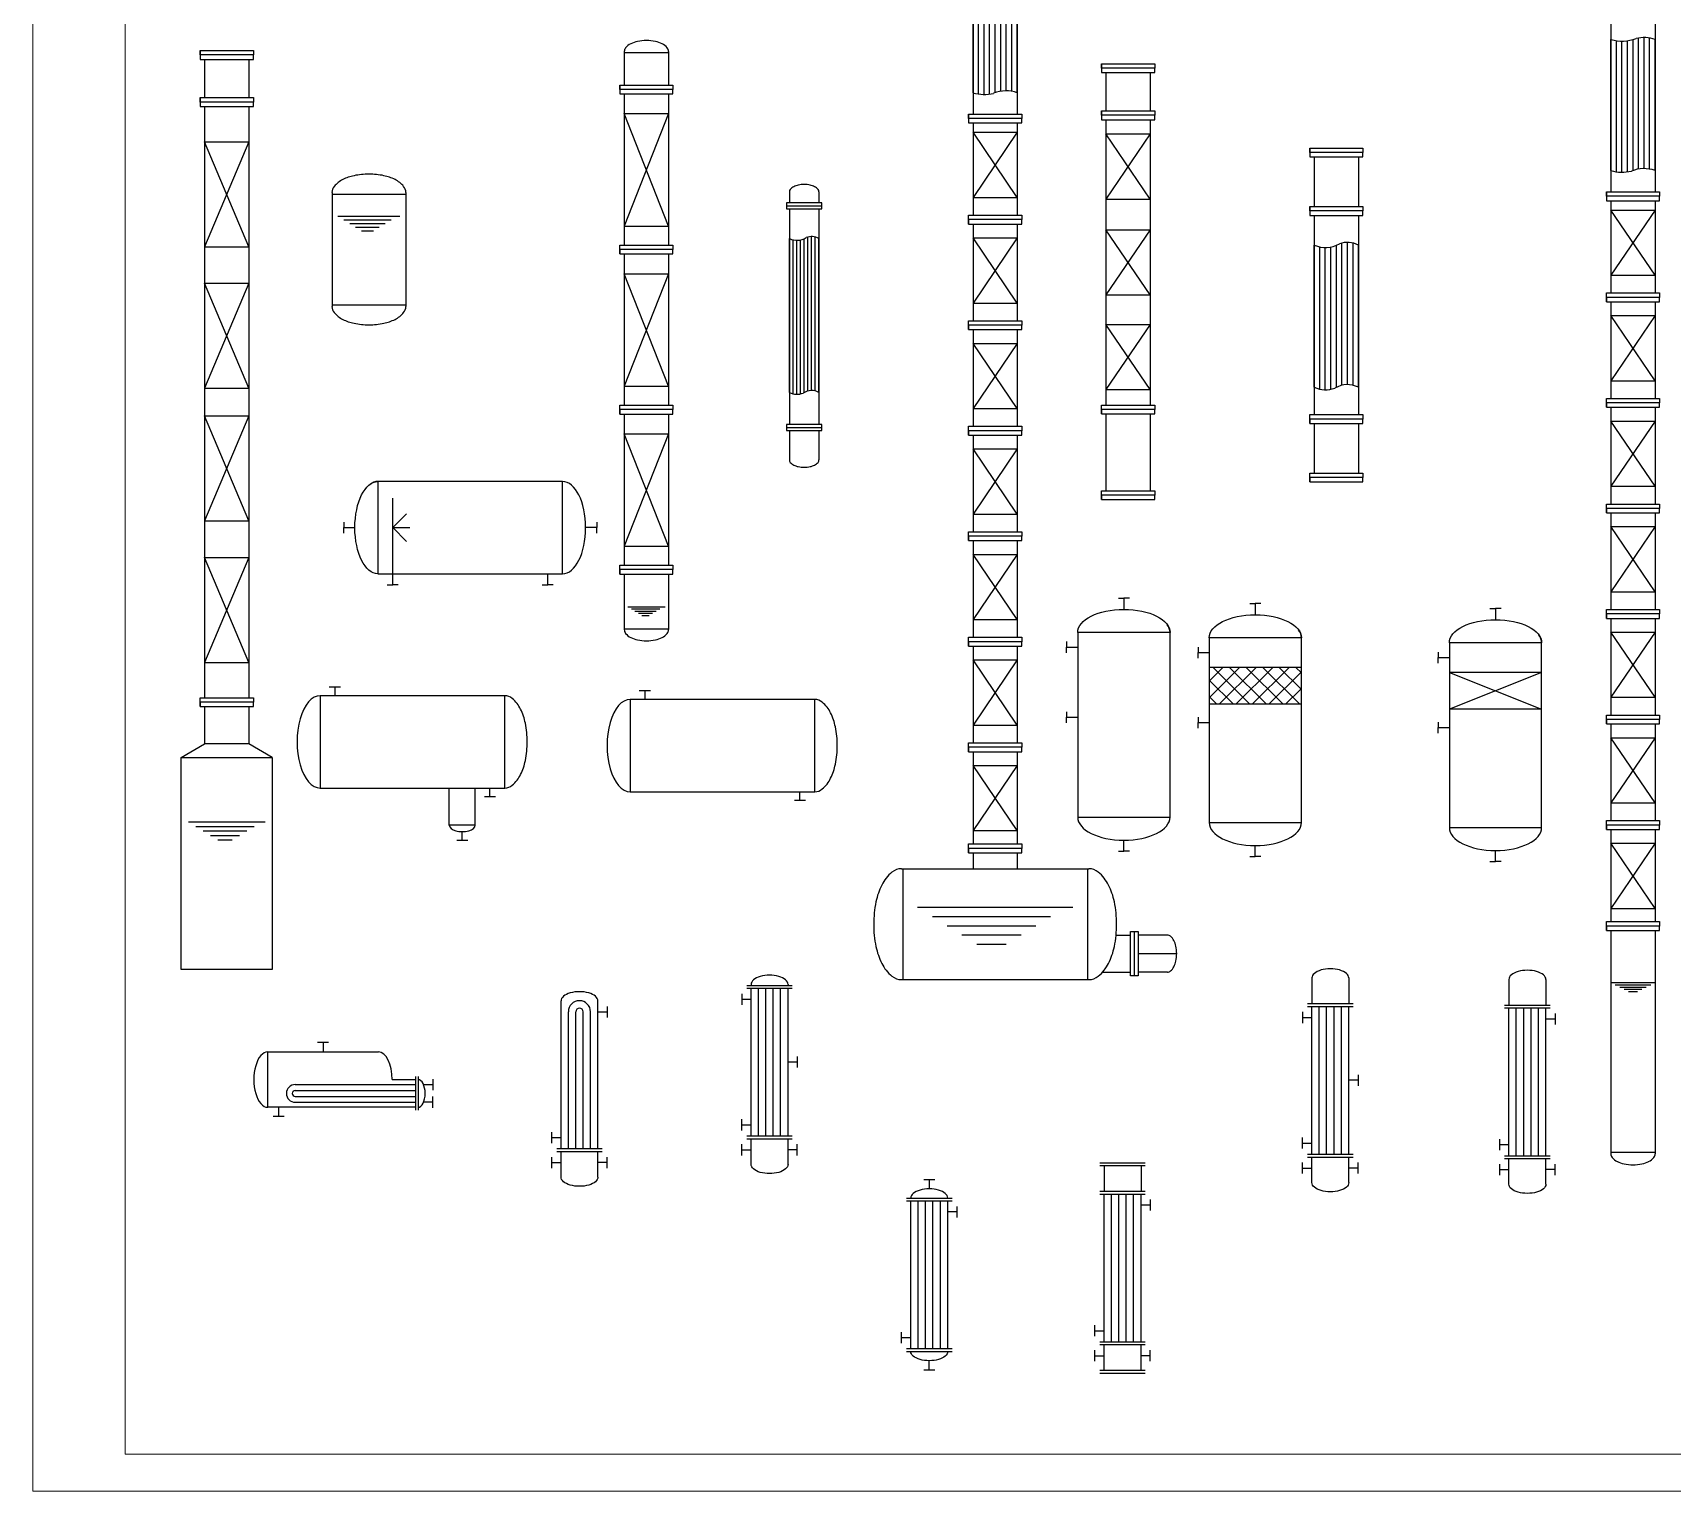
# Model space of a CAD drawing. Extents: x 2909 to 6527, y 1421 to 2016.
# Drawn here: x 5686 to 6130, y 1420.7 to 1815.6 of the extents above; entities that cross this region are included whole.
import ezdxf

# ---------------------------------------------------------------- set-up
doc = ezdxf.new("R2010")
doc.units = 0
for name, color, linetype in [('sb', 2, 'Continuous'), ('sbnbps', 9, 'Continuous'), ('THIN_LINE', 1, 'Continuous')]:
    doc.layers.add(name, color=color, linetype=linetype)
doc.layers.add('细实线', color=7, linetype='Continuous', lineweight=18)

# ---------------------------------------------------------------- blocks, each defined once
blk = doc.blocks.new('#HGCAD~PID~SB~011')
for p, q in [((-1.5, 34.25), (0, 34.25)), ((0, 34.25), (0, 31.25)), ((1.5, 34.25), (0, 34.25)), ((-15.5, 22.5), (-15.5, 21)), ((-15.5, 21), (-12.5, 21)), ((-15.5, 19.5), (-15.5, 21)), ((-3.75, 17.25), (0, 21)), ((0, 21), (0, 16.32)), ((3.75, 17.25), (0, 21)), ((-15.5, -19.5), (-15.5, -21)), ((-15.5, -22.5), (-15.5, -21)), ((-15.5, -21), (-12.5, -21)), ((-1.5, -34.25), (0, -34.25)), ((0, -34.25), (0, -31.25)), ((1.5, -34.25), (0, -34.25))]:
    blk.add_line(p, q)
at = {"color": 7}
for p, q in [((-12.5, 25), (-12.5, -25)), ((12.5, 25), (-12.5, 25)), ((12.5, -25), (12.5, 25)), ((-12.5, 21), (7.98, 21)), ((-12.5, -25), (12.5, -25))]:
    blk.add_line(p, q, dxfattribs=at)
blk.add_arc((9.32, 25), 3.18, 0, 40.2918, dxfattribs=at)
at = {"extrusion": (0, 0, -1)}
blk.add_ellipse((0, 25), major_axis=(12.5, 0), ratio=0.5, start_param=3.141593, end_param=6.283185, dxfattribs=at)
blk.add_ellipse((0, -25), major_axis=(12.5, 0), ratio=0.5, start_param=3.141593, end_param=6.283185)
blk = doc.blocks.new('#HGCAD-TF-TK~A1H~HGCAD标准图框')
at = {"layer": '细实线', "color": 7}
blk.add_lwpolyline([(10, -10), (-831, -10), (-831, 584), (10, 584)], close=True, dxfattribs=at)
at = {"layer": '细实线', "color": 4}
blk.add_lwpolyline([(0, 0), (-806, 0), (-806, 574), (0, 574)], close=True, dxfattribs=at)
blk = doc.blocks.new('#HGCAD~PID~SB~001')
at = {"color": 7}
for p, q in [((-19.5, 14.8), (-22.5, 14.8)), ((-21, 14.8), (-21, 12.5)), ((-25, 12.5), (-25, -12.5)), ((25, 12.5), (-25, 12.5)), ((25, -12.5), (25, 12.5)), ((-25, -12.5), (25, -12.5)), ((10, -22.55), (10, -12.5)), ((17, -22.55), (17, -12.5)), ((21, -14.8), (21, -12.5)), ((19.5, -14.8), (22.5, -14.8)), ((17, -22.55), (10, -22.55)), ((12, -26.6), (15, -26.6)), ((13.5, -26.6), (13.5, -24.3))]:
    blk.add_line(p, q, dxfattribs=at)
blk.add_lwpolyline([(25, -12.5, 0.17764), (27.06, -11.74, 0.103647), (29.32, -8.84, 0.063782), (30.6, -5.06, 0.04996), (31.11, 0, 0.04996), (30.6, 5.06, 0.063782), (29.32, 8.84, 0.103647), (27.06, 11.74, 0.17764), (25, 12.5, 0.17764)], format="xyb", dxfattribs=at)
for centre, major_axis in [((-25, 0), (0, 12.5)), ((13.5, -22.55), (-3.5, 0))]:
    blk.add_ellipse(centre, major_axis=major_axis, ratio=0.5, start_param=0, end_param=3.141593)
blk = doc.blocks.new('#HGCAD~PID~SB~002')
at = {"color": 7}
for p, q in [((-19.5, 14.8), (-22.5, 14.8)), ((-21, 14.8), (-21, 12.5)), ((-25, 12.5), (-25, -12.5)), ((25, 12.5), (-25, 12.5)), ((25, -12.5), (25, 12.5)), ((-25, -12.5), (25, -12.5)), ((21, -14.8), (21, -12.5)), ((19.5, -14.8), (22.5, -14.8))]:
    blk.add_line(p, q, dxfattribs=at)
blk.add_lwpolyline([(25, -12.5, 0.17764), (27.06, -11.74, 0.103647), (29.32, -8.84, 0.063782), (30.6, -5.06, 0.04996), (31.11, 0, 0.04996), (30.6, 5.06, 0.063782), (29.32, 8.84, 0.103647), (27.06, 11.74, 0.17764), (25, 12.5, 0.17764)], format="xyb", dxfattribs=at)
blk.add_ellipse((-25, 0), major_axis=(0, 12.5), ratio=0.5, start_param=0, end_param=3.141593)
blk = doc.blocks.new('#HGCAD~PID~SB~003')
for p, q in [((-1.5, 34.25), (0, 34.25)), ((0, 34.25), (0, 31.25)), ((1.5, 34.25), (0, 34.25)), ((-15.5, 22.5), (-15.5, 21)), ((-15.5, 21), (-12.5, 21)), ((-15.5, 19.5), (-15.5, 21)), ((-15.5, 3.54), (-15.5, 2.04)), ((-15.5, 0.54), (-15.5, 2.04)), ((-15.5, 2.04), (-12.5, 2.04)), ((-1.5, -34.25), (0, -34.25)), ((0, -34.25), (0, -31.25)), ((1.5, -34.25), (0, -34.25))]:
    blk.add_line(p, q)
at = {"color": 7}
for p, q in [((-12.5, 25), (-12.5, -25)), ((12.5, 25), (-12.5, 25)), ((12.5, -25), (12.5, 25)), ((-12.5, -25), (12.5, -25))]:
    blk.add_line(p, q, dxfattribs=at)
blk.add_arc((9.32, 25), 3.18, 0, 40.2918, dxfattribs=at)
at = {"extrusion": (0, 0, -1)}
blk.add_ellipse((0, 25), major_axis=(12.5, 0), ratio=0.5, start_param=3.141593, end_param=6.283185, dxfattribs=at)
blk.add_ellipse((0, -25), major_axis=(12.5, 0), ratio=0.5, start_param=3.141593, end_param=6.283185)
blk = doc.blocks.new('#HGCAD~PID~SB~004')
h = blk.add_hatch()
h.set_pattern_fill('ANSI37', color=256, style=0)
h.set_pattern_definition([(45, (10003.198, -3094.641), (-2.245064, 2.245064), []), (135, (10003.198, -3094.641), (-2.245064, -2.245064), [])])
h.paths.add_polyline_path([(12.5, 17), (-12.5, 17), (-12.5, 7), (12.5, 7)])
for p, q in [((-1.5, 34.25), (0, 34.25)), ((0, 34.25), (0, 31.25)), ((1.5, 34.25), (0, 34.25)), ((-15.5, 22.5), (-15.5, 21)), ((-15.5, 21), (-12.5, 21)), ((-15.5, 19.5), (-15.5, 21)), ((-15.5, 3.54), (-15.5, 2.04)), ((-15.5, 0.54), (-15.5, 2.04)), ((-15.5, 2.04), (-12.5, 2.04)), ((-1.5, -34.25), (0, -34.25)), ((0, -34.25), (0, -31.25)), ((1.5, -34.25), (0, -34.25))]:
    blk.add_line(p, q)
at = {"color": 7}
for p, q in [((-12.5, 25), (-12.5, -25)), ((12.5, 25), (-12.5, 25)), ((12.5, -25), (12.5, 25)), ((12.5, 17), (-12.5, 17)), ((12.5, 7), (-12.5, 7)), ((-12.5, -25), (12.5, -25))]:
    blk.add_line(p, q, dxfattribs=at)
blk.add_arc((9.32, 25), 3.18, 0, 40.2918, dxfattribs=at)
at = {"extrusion": (0, 0, -1)}
blk.add_ellipse((0, 25), major_axis=(12.5, 0), ratio=0.5, start_param=3.141593, end_param=6.283185, dxfattribs=at)
blk.add_ellipse((0, -25), major_axis=(12.5, 0), ratio=0.5, start_param=3.141593, end_param=6.283185)
blk = doc.blocks.new('#HGCAD~PID~SB~005')
for p, q in [((-1.5, 34.25), (0, 34.25)), ((0, 34.25), (0, 31.25)), ((1.5, 34.25), (0, 34.25)), ((-15.5, 22.5), (-15.5, 21)), ((-15.5, 21), (-12.5, 21)), ((-15.5, 19.5), (-15.5, 21)), ((-12.5, 17), (12.5, 7)), ((12.5, 17), (-12.5, 7)), ((-15.5, 3.54), (-15.5, 2.04)), ((-15.5, 0.54), (-15.5, 2.04)), ((-15.5, 2.04), (-12.5, 2.04)), ((-1.5, -34.25), (0, -34.25)), ((0, -34.25), (0, -31.25)), ((1.5, -34.25), (0, -34.25))]:
    blk.add_line(p, q)
at = {"color": 7}
for p, q in [((-12.5, 25), (-12.5, -25)), ((12.5, 25), (-12.5, 25)), ((12.5, -25), (12.5, 25)), ((12.5, 17), (-12.5, 17)), ((12.5, 7), (-12.5, 7)), ((-12.5, -25), (12.5, -25))]:
    blk.add_line(p, q, dxfattribs=at)
blk.add_arc((9.32, 25), 3.18, 0, 40.2918, dxfattribs=at)
at = {"extrusion": (0, 0, -1)}
blk.add_ellipse((0, 25), major_axis=(12.5, 0), ratio=0.5, start_param=3.141593, end_param=6.283185, dxfattribs=at)
blk.add_ellipse((0, -25), major_axis=(12.5, 0), ratio=0.5, start_param=3.141593, end_param=6.283185)
blk = doc.blocks.new('#HGCAD~PID~SB~012')
for p, q in [((20.24, 10.01), (17.24, 10.01)), ((18.74, 10.01), (18.74, 7.5)), ((48.48, 0.12), (48.48, -2.88)), ((48.48, -1.38), (45.97, -1.38)), ((6.75, -10.01), (6.75, -7.5)), ((48.48, -6.12), (45.97, -6.12)), ((48.48, -7.62), (48.48, -4.62)), ((8.25, -10.01), (5.25, -10.01))]:
    blk.add_line(p, q)
at = {"color": 7}
for p, q in [((3.75, 7.5), (33.74, 7.5)), ((3.75, -7.5), (3.75, 7.5)), ((37.49, 0), (43.75, 0)), ((43.75, 0.82), (43.75, -8.32)), ((44.52, 0.82), (44.52, -8.32)), ((11.22, -1.35), (43.75, -1.35)), ((11.22, -2.95), (43.75, -2.95)), ((43.75, -7.5), (3.75, -7.5)), ((11.22, -4.55), (43.75, -4.55)), ((11.22, -6.15), (43.75, -6.15))]:
    blk.add_line(p, q, dxfattribs=at)
for radius in [2.4, 0.8]:
    blk.add_arc((11.22, -3.75), radius, 90, 270)
for centre, major_axis, start_param, end_param in [((3.75, 0), (0, 7.5), 0, 3.141593), ((33.74, 0), (0, 7.5), 4.712389, 6.283185), ((44.52, -3.75), (0, 3.75), 3.141593, 6.283185)]:
    blk.add_ellipse(centre, major_axis=major_axis, ratio=0.5, start_param=start_param, end_param=end_param)
blk = doc.blocks.new('#HGCAD~PID~SB~013')
at = {"color": 7}
for p, q in [((-27.7, 5), (-20.77, 5)), ((-20.77, 6.16), (-20.77, -6.16)), ((-20, 6.16), (-20, -6.16)), ((-20, 5), (20, 5)), ((-20, 3), (17.04, 3)), ((-20, 1), (17.04, 1)), ((-20, -1), (17.04, -1)), ((-20, -3), (17.04, -3)), ((-27.7, -5), (-20.77, -5)), ((-20, -5), (20, -5))]:
    blk.add_line(p, q, dxfattribs=at)
for p, q in [((-25.27, 7.5), (-22.27, 7.5)), ((-23.77, 7.5), (-23.77, 5)), ((-18.5, 7.5), (-15.5, 7.5)), ((-17, 7.5), (-17, 5)), ((-25.27, -7.5), (-22.27, -7.5)), ((-23.77, -7.5), (-23.77, -5)), ((18.5, -7.5), (15.5, -7.5)), ((17, -7.5), (17, -5))]:
    blk.add_line(p, q)
for radius in [3, 1]:
    blk.add_arc((17.04, 0), radius, 270, 90)
at = {"extrusion": (0, 0, -1)}
blk.add_ellipse((-27.7, 0), major_axis=(0, -5), ratio=0.5, start_param=0, end_param=3.141593, dxfattribs=at)
blk.add_ellipse((20, 0), major_axis=(0, -5), ratio=0.5, start_param=0, end_param=3.141593)
blk = doc.blocks.new('#HGCAD~PID~SB~014')
at = {"color": 7}
for p, q in [((-27.7, 5), (-20.77, 5)), ((-20.77, 6.16), (-20.77, -6.16)), ((-20, 6.16), (-20, -6.16)), ((-20, 5), (20, 5)), ((20, 6.16), (20, -6.16)), ((20.77, 6.16), (20.77, -6.16)), ((-20, 3), (20, 3)), ((-20, 1), (20, 1)), ((-20, -1), (20, -1)), ((-20, -3), (20, -3)), ((-27.7, -5), (-20.77, -5)), ((-20, -5), (20, -5))]:
    blk.add_line(p, q, dxfattribs=at)
for p, q in [((-25.27, 7.5), (-22.27, 7.5)), ((-23.77, 7.5), (-23.77, 5)), ((-18.5, 7.5), (-15.5, 7.5)), ((-17, 7.5), (-17, 5)), ((18.5, 7.5), (15.5, 7.5)), ((17, 7.5), (17, 5)), ((21.02, 5), (20.77, 5)), ((-25.27, -7.5), (-22.27, -7.5)), ((-23.77, -7.5), (-23.77, -5)), ((1.5, -7.5), (-1.5, -7.5)), ((0, -7.5), (0, -5)), ((21.02, -5), (20.77, -5))]:
    blk.add_line(p, q)
at = {"extrusion": (0, 0, -1)}
blk.add_ellipse((-27.7, 0), major_axis=(0, -5), ratio=0.5, start_param=0, end_param=3.141593, dxfattribs=at)
blk.add_ellipse((21.02, 0), major_axis=(0, -5), ratio=0.5, start_param=0, end_param=3.141593)
blk = doc.blocks.new('#HGCAD~PID~SB~015')
at = {"color": 7}
for p, q in [((-20.77, 6.16), (-20.77, -6.16)), ((-20, 6.16), (-20, -6.16)), ((-20, 5), (20, 5)), ((20, 6.16), (20, -6.16)), ((20.77, 6.16), (20.77, -6.16)), ((-20, 3), (20, 3)), ((-20, 1), (20, 1)), ((-20, -1), (20, -1)), ((-20, -3), (20, -3)), ((-20, -5), (20, -5))]:
    blk.add_line(p, q, dxfattribs=at)
for p, q in [((-18.5, 7.5), (-15.5, 7.5)), ((-17, 7.5), (-17, 5)), ((-25.77, 1.5), (-25.77, -1.5)), ((-25.77, 0), (-23.27, 0)), ((25.77, 0), (23.27, 0)), ((25.77, 1.5), (25.77, -1.5)), ((18.5, -7.5), (15.5, -7.5)), ((17, -7.5), (17, -5))]:
    blk.add_line(p, q)
at = {"extrusion": (0, 0, -1)}
blk.add_ellipse((-20.77, 0), major_axis=(0, -5), ratio=0.5, start_param=0, end_param=3.141593, dxfattribs=at)
blk.add_ellipse((20.77, 0), major_axis=(0, -5), ratio=0.5, start_param=0, end_param=3.141593)
blk = doc.blocks.new('#HGCAD~PID~SB~016')
at = {"color": 7}
for p, q in [((-28.47, 6.16), (-28.47, -6.16)), ((-27.7, 6.16), (-27.7, -6.16)), ((-27.7, 5), (-20.77, 5)), ((-20.77, 6.16), (-20.77, -6.16)), ((-20, 6.16), (-20, -6.16)), ((-20, 5), (20, 5)), ((20, 6.16), (20, -6.16)), ((20.77, 6.16), (20.77, -6.16)), ((27.7, 5), (20.77, 5)), ((27.7, 6.16), (27.7, -6.16)), ((28.47, 6.16), (28.47, -6.16)), ((-20, 3), (20, 3)), ((-20, 1), (20, 1)), ((-20, -1), (20, -1)), ((-20, -3), (20, -3)), ((-27.7, -5), (-20.77, -5)), ((-20, -5), (20, -5)), ((27.7, -5), (20.77, -5))]:
    blk.add_line(p, q, dxfattribs=at)
for p, q in [((-25.27, 7.5), (-22.27, 7.5)), ((-23.77, 7.5), (-23.77, 5)), ((-18.5, 7.5), (-15.5, 7.5)), ((-17, 7.5), (-17, 5)), ((-25.27, -7.5), (-22.27, -7.5)), ((-23.77, -7.5), (-23.77, -5)), ((18.5, -7.5), (15.5, -7.5)), ((17, -7.5), (17, -5))]:
    blk.add_line(p, q)
blk = doc.blocks.new('#HGCAD~PID~SB~017')
at = {"color": 7}
for p, q in [((-27.7, 5), (-20.77, 5)), ((-20.77, 6.16), (-20.77, -6.16)), ((-20, 6.16), (-20, -6.16)), ((-20, 5), (20, 5)), ((20, 6.16), (20, -6.16)), ((20.77, 6.16), (20.77, -6.16)), ((27.7, 5), (20.77, 5)), ((-20, 3), (20, 3)), ((-20, 1), (20, 1)), ((-20, -1), (20, -1)), ((-20, -3), (20, -3)), ((-27.7, -5), (-20.77, -5)), ((-20, -5), (20, -5)), ((27.7, -5), (20.77, -5))]:
    blk.add_line(p, q, dxfattribs=at)
for p, q in [((-25.27, 7.5), (-22.27, 7.5)), ((-23.77, 7.5), (-23.77, 5)), ((-18.5, 7.5), (-15.5, 7.5)), ((-17, 7.5), (-17, 5)), ((18.5, 7.5), (15.5, 7.5)), ((17, 7.5), (17, 5)), ((-25.27, -7.5), (-22.27, -7.5)), ((-23.77, -7.5), (-23.77, -5)), ((1.5, -7.5), (-1.5, -7.5)), ((0, -7.5), (0, -5))]:
    blk.add_line(p, q)
at = {"extrusion": (0, 0, -1)}
blk.add_ellipse((-27.7, 0), major_axis=(0, -5), ratio=0.5, start_param=0, end_param=3.141593, dxfattribs=at)
blk.add_ellipse((27.7, 0), major_axis=(0, -5), ratio=0.5, start_param=0, end_param=3.141593)
blk = doc.blocks.new('#HGCAD~PID~SB~018')
at = {"color": 7}
for p, q in [((-27.7, 5), (-20.77, 5)), ((-20.77, 6.16), (-20.77, -6.16)), ((-20, 6.16), (-20, -6.16)), ((-20, 5), (20, 5)), ((20, 6.16), (20, -6.16)), ((20.77, 6.16), (20.77, -6.16)), ((27.7, 5), (20.77, 5)), ((-20, 3), (20, 3)), ((-20, 1), (20, 1)), ((-20, -1), (20, -1)), ((-20, -3), (20, -3)), ((-27.7, -5), (-20.77, -5)), ((-20, -5), (20, -5)), ((27.7, -5), (20.77, -5))]:
    blk.add_line(p, q, dxfattribs=at)
for p, q in [((-25.27, 7.5), (-22.27, 7.5)), ((-23.77, 7.5), (-23.77, 5)), ((-18.5, 7.5), (-15.5, 7.5)), ((-17, 7.5), (-17, 5)), ((-25.27, -7.5), (-22.27, -7.5)), ((-23.77, -7.5), (-23.77, -5)), ((18.5, -7.5), (15.5, -7.5)), ((17, -7.5), (17, -5))]:
    blk.add_line(p, q)
at = {"extrusion": (0, 0, -1)}
blk.add_ellipse((-27.7, 0), major_axis=(0, -5), ratio=0.5, start_param=0, end_param=3.141593, dxfattribs=at)
blk.add_ellipse((27.7, 0), major_axis=(0, -5), ratio=0.5, start_param=0, end_param=3.141593)
blk = doc.blocks.new('储罐')
at = {"layer": 'sb', "color": 0}
for p, q in [((9177, 8982), (9177, 5902)), ((9177, 8942), (11177, 8942)), ((11177, 8982), (11177, 5902)), ((9177, 5942), (11177, 5942))]:
    blk.add_line(p, q, dxfattribs=at)
for centre, radius, start, end in [((9791, 8693), 718, 116.5651, 140.3607), ((10024, 8228), 1238, 101.7009, 116.5651), ((10177, 7488), 1994, 90, 101.7009), ((10177, 7488), 1994, 78.2991, 90), ((10330, 8228), 1238, 63.4349, 78.2991), ((10563, 8693), 718, 39.6393, 63.4349), ((9442, 8982), 266, 140.3607, 180), ((10911, 8982), 266, 0, 39.6393), ((9442, 5902), 266, 180, 219.6393), ((10911, 5902), 266, 320.3607, 0), ((9791, 6191), 718, 219.6393, 243.4349), ((10024, 6656), 1238, 243.4349, 258.2991), ((10177, 7396), 1994, 258.2991, 270), ((10177, 7396), 1994, 270, 281.7009), ((10330, 6656), 1238, 281.7009, 296.5651), ((10563, 6191), 718, 296.5651, 320.3607)]:
    blk.add_arc(centre, radius, start, end, dxfattribs=at)
at = {"layer": 'sbnbps', "color": 0}
for p, q in [((9337, 8344), (11017, 8344)), ((9497, 8244), (10777, 8244)), ((9657, 8144), (10617, 8144)), ((9817, 8044), (10457, 8044)), ((9977, 7944), (10297, 7944))]:
    blk.add_line(p, q, dxfattribs=at)
blk = doc.blocks.new('碱洗塔')
at = {"layer": 'sb', "color": 0}
for p, q in [((7320, 36339), (8760, 36339)), ((7320, 36219), (7320, 36339)), ((7320, 36339), (7320, 36099)), ((8760, 36219), (7320, 36219)), ((7320, 36099), (8760, 36099)), ((7440, 36339), (8640, 36339)), ((7440, 36099), (7440, 35063)), ((8640, 36099), (8640, 35063)), ((8760, 36339), (8760, 36219)), ((8760, 36099), (8760, 36219)), ((7320, 35063), (8760, 35063)), ((7320, 34943), (7320, 35063)), ((7320, 35063), (7320, 34823)), ((8760, 34943), (7320, 34943)), ((7320, 34823), (8760, 34823)), ((7440, 35063), (8640, 35063)), ((7440, 34823), (7440, 18815)), ((8640, 34823), (8640, 18815)), ((8760, 35063), (8760, 34943)), ((8760, 34823), (8760, 34943)), ((7320, 18575), (7320, 18815)), ((7320, 18815), (8760, 18815)), ((8760, 18695), (7320, 18695)), ((7320, 18695), (7320, 18575)), ((8760, 18815), (8760, 18695)), ((8760, 18575), (8760, 18695)), ((7320, 18575), (8760, 18575)), ((7440, 18575), (8640, 18575)), ((7440, 18575), (7440, 17565)), ((8640, 18575), (8640, 17565)), ((6807, 17199), (7440, 17565)), ((8640, 17565), (7440, 17565)), ((9272, 17199), (8640, 17565)), ((6807, 11454), (6807, 17199)), ((6807, 17199), (9272, 17199)), ((9272, 17199), (9272, 11454)), ((9272, 11454), (6807, 11454))]:
    blk.add_line(p, q, dxfattribs=at)
at = {"layer": 'sbnbps', "color": 0}
for p, q in [((8640, 31026), (7440, 33869)), ((8640, 33869), (7440, 31026)), ((7440, 33869), (8640, 33869)), ((7440, 31026), (8640, 31026)), ((7440, 30036), (8640, 30036)), ((8640, 30036), (7440, 27193)), ((8640, 27193), (7440, 30036)), ((7440, 27193), (8640, 27193)), ((8640, 26445), (7440, 23602)), ((7440, 26445), (8640, 26445)), ((8640, 23602), (7440, 26445)), ((7440, 23602), (8640, 23602)), ((8640, 19769), (7440, 22612)), ((7440, 22612), (8640, 22612)), ((8640, 22612), (7440, 19769)), ((7440, 19769), (8640, 19769)), ((7004, 15457), (9075, 15457)), ((7201, 15333), (8779, 15333)), ((7399, 15210), (8582, 15210)), ((7596, 15087), (8385, 15087)), ((7793, 14964), (8187, 14964))]:
    blk.add_line(p, q, dxfattribs=at)
blk = doc.blocks.new('填料塔')
at = {"layer": 'sb', "color": 0}
for p, q in [((27445, 11922), (27445, 11017)), ((27445, 11897), (28645, 11897)), ((28645, 11922), (28645, 11017)), ((27325, 11017), (28765, 11017)), ((27325, 10897), (27325, 11017)), ((27325, 11017), (27325, 10777)), ((28765, 10897), (27325, 10897)), ((27325, 10777), (28765, 10777)), ((27445, 10777), (27445, 6684)), ((28645, 10777), (28645, 6684)), ((28765, 11017), (28765, 10897)), ((28765, 10777), (28765, 10897)), ((27325, 6444), (27325, 6684)), ((27325, 6684), (28765, 6684)), ((28765, 6684), (28765, 6564)), ((28765, 6564), (27325, 6564)), ((27325, 6564), (27325, 6444)), ((27325, 6444), (28765, 6444)), ((27445, 6444), (27445, 2350)), ((28645, 6444), (28645, 2350)), ((28765, 6444), (28765, 6564)), ((27325, 2110), (27325, 2350)), ((27325, 2350), (28765, 2350)), ((28765, 2230), (27325, 2230)), ((27325, 2230), (27325, 2110)), ((28765, 2350), (28765, 2230)), ((28765, 2110), (28765, 2230)), ((27325, 2110), (28765, 2110)), ((27445, 2110), (27445, -1983)), ((28645, 2110), (28645, -1983)), ((27325, -2223), (27325, -1983)), ((27325, -1983), (28765, -1983)), ((27325, -2223), (27325, -1983)), ((27325, -1983), (28765, -1983)), ((28765, -2103), (27325, -2103)), ((27325, -2103), (27325, -2223)), ((28765, -2103), (27325, -2103)), ((27325, -2103), (27325, -2223)), ((28765, -1983), (28765, -2103)), ((28765, -1983), (28765, -2103)), ((28765, -2223), (28765, -2103)), ((28765, -2223), (28765, -2103)), ((27325, -2223), (28765, -2223)), ((27325, -2223), (28765, -2223)), ((27445, -2223), (27445, -3728)), ((28645, -2223), (28645, -3728)), ((27445, -3703), (28645, -3703))]:
    blk.add_line(p, q, dxfattribs=at)
for centre, radius, start, end in [((27604, 11922), 159, 140.3607, 180), ((27813, 11749), 431, 116.5651, 140.3607), ((27953, 11469), 743, 101.7009, 116.5651), ((28045, 11025), 1197, 90, 101.7009), ((28045, 11025), 1197, 78.2991, 90), ((28137, 11469), 743, 63.4349, 78.2991), ((28277, 11749), 431, 39.6393, 63.4349), ((28486, 11922), 159, 0, 39.6393), ((27604, -3728), 159, 180, 219.6393), ((27813, -3555), 431, 219.6393, 243.4349), ((27953, -3276), 743, 243.4349, 258.2991), ((28137, -3276), 743, 281.7009, 296.5651), ((28277, -3555), 431, 296.5651, 320.3607), ((28486, -3728), 159, 320.3607, 0), ((28045, -2832), 1197, 258.2991, 270), ((28045, -2832), 1197, 270, 281.7009)]:
    blk.add_arc(centre, radius, start, end, dxfattribs=at)
at = {"layer": 'sbnbps', "color": 0}
for p, q in [((28645, 10243), (27445, 7195)), ((27445, 10243), (28645, 10243)), ((28645, 7195), (27445, 10243)), ((27445, 7195), (28645, 7195)), ((28645, 5910), (27445, 2862)), ((27445, 5910), (28645, 5910)), ((28645, 2862), (27445, 5910)), ((27445, 2862), (28645, 2862)), ((28645, -1471), (27445, 1577)), ((27445, 1577), (28645, 1577)), ((28645, 1577), (27445, -1471)), ((27445, -1471), (28645, -1471)), ((27541, -3106), (28549, -3106)), ((27637, -3166), (28405, -3166)), ((27733, -3226), (28309, -3226)), ((27829, -3286), (28213, -3286)), ((27925, -3346), (28117, -3346))]:
    blk.add_line(p, q, dxfattribs=at)
blk = doc.blocks.new('冷凝器')
at = {"color": 0}
for p, q in [((34728, 3321), (34728, 7489)), ((34828, 3285), (34828, 7453)), ((34928, 3272), (34928, 7440)), ((35028, 3283), (35028, 7450)), ((35128, 3321), (35128, 7484)), ((35228, 3360), (35228, 7528)), ((35328, 3374), (35328, 7541)), ((35428, 3361), (35428, 7528)), ((35528, 3321), (35528, 7489))]:
    blk.add_line(p, q, dxfattribs=at)
for centre, major_axis, start_param, end_param in [((35329, 5244), (0, 2297), -0.213247, 0.152779), ((34933, 10025), (0, 2585), 2.94637, 3.382064), ((34933, 5857), (0, 2585), 2.94637, 3.299541), ((35329, 1076), (0, 2297), -0.213247, 0.245641)]:
    blk.add_ellipse(centre, major_axis=major_axis, ratio=0.409683, start_param=start_param, end_param=end_param, dxfattribs=at)
at = {"layer": 'sb', "color": 0}
for p, q in [((34728, 8752), (34728, 8452)), ((35528, 8752), (35528, 8452)), ((34648, 8372), (35608, 8372)), ((34728, 8292), (34728, 2452)), ((35528, 8292), (35528, 2452)), ((34648, 2372), (35608, 2372)), ((34728, 2292), (34728, 1496)), ((35528, 2292), (35528, 1496))]:
    blk.add_line(p, q, dxfattribs=at)
for points in [[(35528, 8752, 0.174705), (35503, 8820, 0.104203), (35411, 8893, 0.064948), (35290, 8935, 0.051099), (35128, 8952, 0.051099), (34966, 8935, 0.064948), (34845, 8893, 0.104203), (34752, 8820, 0.174705), (34728, 8752, 0.174705)], [(34728, 1496, 0.174705), (34752, 1428, 0.104203), (34845, 1355, 0.064948), (34966, 1313, 0.051099), (35128, 1296, 0.051099), (35290, 1313, 0.064948), (35411, 1355, 0.104203), (35503, 1428, 0.174705), (35528, 1496, 0.174705)]]:
    blk.add_lwpolyline(points, format="xyb", dxfattribs=at)
at = {"layer": 'sb', "color": 0, "flags": 128}
for points in [[(34648, 8452), (34648, 8292), (35608, 8292), (35608, 8452)], [(34648, 2292), (35608, 2292), (35608, 2452), (34648, 2452)]]:
    blk.add_lwpolyline(points, close=True, dxfattribs=at)
blk = doc.blocks.new('填料精馏塔')
at = {"color": 0}
for p, q in [((17454, 13116), (17454, 16666)), ((17604, 13082), (17604, 16631)), ((17754, 13070), (17754, 16619)), ((17904, 13080), (17904, 16629)), ((18054, 13116), (18054, 16661)), ((18204, 13153), (18204, 16702)), ((18354, 13166), (18354, 16715)), ((18504, 13154), (18504, 16703)), ((18654, 13116), (18654, 16666))]:
    blk.add_line(p, q, dxfattribs=at)
for centre, major_axis, start_param, end_param in [((17762, 19077), (0, 2458), 2.94637, 3.382064), ((18355, 14531), (0, 2184), -0.213247, 0.152779), ((17762, 15527), (0, 2458), 2.94637, 3.299541), ((18355, 10982), (0, 2184), -0.213247, 0.245641)]:
    blk.add_ellipse(centre, major_axis=major_axis, ratio=0.646312, start_param=start_param, end_param=end_param, dxfattribs=at)
at = {"layer": 'sb', "color": 0}
for p, q in [((17454, 17807), (17454, 17507)), ((18654, 17807), (18654, 17507)), ((17334, 17387), (18774, 17387)), ((17454, 17267), (17454, 12538)), ((18654, 17267), (18654, 12538)), ((17454, 12298), (17454, 9801)), ((18654, 12298), (18654, 9801)), ((17454, 9561), (17454, 6943)), ((18654, 9561), (18654, 6943)), ((17454, 6703), (17454, 4086)), ((18654, 6703), (18654, 4086)), ((17454, 3846), (17454, 1229)), ((18654, 3846), (18654, 1229)), ((17454, 989), (17454, -1628)), ((18654, 989), (18654, -1628)), ((17454, -1868), (17454, -4485)), ((18654, -1868), (18654, -4485)), ((17454, -4725), (17454, -7222)), ((18654, -4725), (18654, -7222)), ((17454, -7462), (17454, -7895)), ((18654, -7462), (18654, -7895)), ((15514, -7895), (20594, -7895)), ((15554, -7895), (15554, -10895)), ((20554, -7895), (20554, -10895)), ((21329, -9692), (21723, -9692)), ((21823, -9592), (21823, -10792)), ((22720, -9692), (21923, -9692)), ((21923, -10192), (22970, -10192)), ((15514, -10895), (20594, -10895)), ((20964, -10692), (21723, -10692)), ((22720, -10692), (21923, -10692))]:
    blk.add_line(p, q, dxfattribs=at)
for points in [[(18654, 17807, 0.174705), (18618, 17909, 0.104203), (18478, 18019, 0.064948), (18297, 18082, 0.051099), (18054, 18107, 0.051099), (17811, 18082, 0.064948), (17630, 18019, 0.104203), (17491, 17909, 0.174705), (17454, 17807, 0.174705)], [(15514, -7895, 0.174705), (15260, -7987, 0.104203), (14984, -8335, 0.064948), (14826, -8789, 0.051099), (14764, -9395, 0.051099), (14826, -10002, 0.064948), (14984, -10456, 0.104203), (15260, -10804, 0.174705), (15514, -10895, 0.174705)], [(20594, -10895, 0.174705), (20848, -10804, 0.104203), (21124, -10456, 0.064948), (21282, -10002, 0.051099), (21344, -9395, 0.051099), (21282, -8789, 0.064948), (21124, -8335, 0.104203), (20848, -7987, 0.174705), (20594, -7895, 0.174705)], [(22720, -10692, 0.174705), (22805, -10662, 0.104203), (22897, -10546, 0.064948), (22949, -10394, 0.051099), (22970, -10192, 0.051099), (22949, -9990, 0.064948), (22897, -9839, 0.104203), (22805, -9723, 0.174705), (22720, -9692, 0.174705)]]:
    blk.add_lwpolyline(points, format="xyb", dxfattribs=at)
at = {"layer": 'sb', "color": 0, "flags": 128}
for points in [[(17334, 17507), (17334, 17267), (18774, 17267), (18774, 17507)], [(21923, -9592), (21923, -10792), (21723, -10792), (21723, -9592)]]:
    blk.add_lwpolyline(points, close=True, dxfattribs=at)
for points in [[(17334, 12538), (18774, 12538), (18774, 12418), (17334, 12418), (17334, 12538), (17334, 12298), (18774, 12298), (18774, 12418)], [(17334, 9561), (18774, 9561), (18774, 9681), (17334, 9681), (17334, 9561), (17334, 9801), (18774, 9801), (18774, 9681)], [(17334, 6703), (18774, 6703), (18774, 6823), (17334, 6823), (17334, 6703), (17334, 6943), (18774, 6943), (18774, 6823)], [(17334, 3846), (18774, 3846), (18774, 3966), (17334, 3966), (17334, 3846), (17334, 4086), (18774, 4086), (18774, 3966)], [(17334, 989), (18774, 989), (18774, 1109), (17334, 1109), (17334, 989), (17334, 1229), (18774, 1229), (18774, 1109)], [(17334, -1868), (18774, -1868), (18774, -1748), (17334, -1748), (17334, -1868), (17334, -1628), (18774, -1628), (18774, -1748)], [(17334, -4725), (18774, -4725), (18774, -4605), (17334, -4605), (17334, -4725), (17334, -4485), (18774, -4485), (18774, -4605)], [(17334, -7462), (18774, -7462), (18774, -7342), (17334, -7342), (17334, -7462), (17334, -7222), (18774, -7222), (18774, -7342)]]:
    blk.add_lwpolyline(points, dxfattribs=at)
at = {"layer": 'sbnbps', "color": 0}
for p, q in [((18654, 12045), (17454, 10280)), ((17454, 12045), (18654, 12045)), ((18654, 10280), (17454, 12045)), ((17454, 10280), (18654, 10280)), ((18654, 9187), (17454, 7423)), ((17454, 9187), (18654, 9187)), ((18654, 7423), (17454, 9187)), ((17454, 7423), (18654, 7423)), ((18654, 6330), (17454, 4566)), ((17454, 6330), (18654, 6330)), ((18654, 4566), (17454, 6330)), ((17454, 4566), (18654, 4566)), ((18654, 3473), (17454, 1709)), ((17454, 3473), (18654, 3473)), ((18654, 1709), (17454, 3473)), ((17454, 1709), (18654, 1709)), ((18654, 616), (17454, -1148)), ((17454, 616), (18654, 616)), ((18654, -1148), (17454, 616)), ((17454, -1148), (18654, -1148)), ((18654, -2241), (17454, -4005)), ((17454, -2241), (18654, -2241)), ((18654, -4005), (17454, -2241)), ((17454, -4005), (18654, -4005)), ((18654, -6862), (17454, -5098)), ((17454, -5098), (18654, -5098)), ((18654, -5098), (17454, -6862)), ((17454, -6862), (18654, -6862)), ((15954, -8937), (20154, -8937)), ((16354, -9187), (19554, -9187)), ((16754, -9437), (19154, -9437)), ((17154, -9687), (18754, -9687)), ((17554, -9937), (18354, -9937))]:
    blk.add_line(p, q, dxfattribs=at)
blk = doc.blocks.new('水洗塔')
at = {"layer": 'sb', "color": 0}
for p, q in [((-15872, 10194), (-14432, 10194)), ((-15872, 10074), (-15872, 10194)), ((-15872, 10194), (-15872, 9954)), ((-14432, 10074), (-15872, 10074)), ((-15872, 9954), (-14432, 9954)), ((-15752, 10194), (-14552, 10194)), ((-15752, 9954), (-15752, 8917)), ((-14552, 9954), (-14552, 8917)), ((-14432, 10194), (-14432, 10074)), ((-14432, 9954), (-14432, 10074)), ((-15872, 8917), (-14432, 8917)), ((-15872, 8797), (-15872, 8917)), ((-15872, 8917), (-15872, 8677)), ((-15752, 8917), (-14552, 8917)), ((-14432, 8917), (-14432, 8797)), ((-14432, 8797), (-15872, 8797)), ((-15872, 8677), (-14432, 8677)), ((-15752, 8677), (-15752, 950)), ((-14552, 8677), (-14552, 950)), ((-14432, 8677), (-14432, 8797)), ((-15872, 710), (-15872, 950)), ((-15872, 950), (-14432, 950)), ((-14432, 950), (-14432, 830)), ((-14432, 830), (-15872, 830)), ((-15872, 830), (-15872, 710)), ((-15872, 710), (-14432, 710)), ((-15752, 710), (-15752, -1369)), ((-15752, 710), (-14552, 710)), ((-14552, 710), (-14552, -1369)), ((-14432, 710), (-14432, 830)), ((-15872, -1609), (-15872, -1369)), ((-15872, -1369), (-14432, -1369)), ((-14432, -1489), (-15872, -1489)), ((-15872, -1489), (-15872, -1609)), ((-15872, -1609), (-14432, -1609)), ((-15752, -1609), (-14552, -1609)), ((-14432, -1369), (-14432, -1489)), ((-14432, -1609), (-14432, -1489))]:
    blk.add_line(p, q, dxfattribs=at)
at = {"layer": 'sbnbps', "color": 0}
for p, q in [((-14552, 6530), (-15752, 8293)), ((-14552, 8293), (-15752, 6530)), ((-15752, 8293), (-14552, 8293)), ((-15752, 6530), (-14552, 6530)), ((-15752, 5699), (-14552, 5699)), ((-14552, 5699), (-15752, 3935)), ((-14552, 3935), (-15752, 5699)), ((-15752, 3935), (-14552, 3935)), ((-14552, 1373), (-15752, 3136)), ((-15752, 3136), (-14552, 3136)), ((-14552, 3136), (-15752, 1373)), ((-15752, 1373), (-14552, 1373))]:
    blk.add_line(p, q, dxfattribs=at)
blk = doc.blocks.new('降膜吸收器')
at = {"color": 0}
for p, q in [((16748, 3523), (16748, 7373)), ((16898, 3472), (16898, 7323)), ((17048, 3454), (17048, 7305)), ((17198, 3469), (17198, 7319)), ((17348, 3523), (17348, 7366)), ((17498, 3577), (17498, 7427)), ((17648, 3596), (17648, 7446)), ((17798, 3578), (17798, 7428)), ((17948, 3523), (17948, 7373))]:
    blk.add_line(p, q, dxfattribs=at)
for centre, major_axis, start_param, end_param in [((17056, 10917), (0, 3612), 2.94637, 3.382064), ((17649, 4236), (0, 3210), -0.213247, 0.152779), ((17649, 386), (0, 3210), -0.213247, 0.245641), ((17056, 7066), (0, 3612), 2.94637, 3.299541)]:
    blk.add_ellipse(centre, major_axis=major_axis, ratio=0.439757, start_param=start_param, end_param=end_param, dxfattribs=at)
at = {"layer": 'sb', "color": 0}
for p, q in [((16628, 10001), (18068, 10001)), ((16628, 9881), (16628, 10001)), ((16628, 10001), (16628, 9761)), ((18068, 9881), (16628, 9881)), ((16748, 10001), (17948, 10001)), ((18068, 10001), (18068, 9881)), ((18068, 9761), (18068, 9881)), ((16628, 9761), (18068, 9761)), ((16748, 9761), (16748, 8418)), ((17948, 9761), (17948, 8418)), ((16628, 8418), (18068, 8418)), ((16628, 8298), (16628, 8418)), ((16628, 8418), (16628, 8178)), ((18068, 8298), (16628, 8298)), ((16628, 8178), (18068, 8178)), ((16748, 8418), (17948, 8418)), ((16748, 8178), (16748, 2782)), ((17948, 8178), (17948, 2782)), ((18068, 8418), (18068, 8298)), ((18068, 8178), (18068, 8298)), ((16628, 2542), (16628, 2782)), ((16628, 2782), (18068, 2782)), ((18068, 2782), (18068, 2662)), ((18068, 2662), (16628, 2662)), ((16628, 2662), (16628, 2542)), ((16628, 2542), (18068, 2542)), ((16748, 2542), (16748, 1200)), ((16748, 2542), (17948, 2542)), ((17948, 2542), (17948, 1200)), ((18068, 2542), (18068, 2662)), ((16628, 960), (16628, 1200)), ((16628, 1200), (18068, 1200)), ((18068, 1080), (16628, 1080)), ((16628, 1080), (16628, 960)), ((16628, 960), (18068, 960)), ((16748, 960), (17948, 960)), ((18068, 1200), (18068, 1080)), ((18068, 960), (18068, 1080))]:
    blk.add_line(p, q, dxfattribs=at)

msp = doc.modelspace()

# ---------------------------------------------------------------- linework, layer by layer
at = {"color": 0}
for p, q in [((6113.39, 1778.33), (6113.39, 1813.82)), ((6114.89, 1777.98), (6114.89, 1813.47)), ((6116.39, 1777.86), (6116.39, 1813.35)), ((6117.89, 1777.96), (6117.89, 1813.45)), ((6119.39, 1778.33), (6119.39, 1813.77)), ((6120.89, 1778.69), (6120.89, 1814.19)), ((6122.39, 1778.82), (6122.39, 1814.31)), ((6123.89, 1778.7), (6123.89, 1814.19)), ((6125.39, 1778.33), (6125.39, 1813.82))]:
    msp.add_line(p, q, dxfattribs=at)
for centre, major_axis, start_param, end_param in [((6116.47, 1837.93), (0, 24.58), 2.94637, 3.382064), ((6122.4, 1792.47), (0, 21.84), -0.213247, 0.152779), ((6116.47, 1802.44), (0, 24.58), 2.94637, 3.299541), ((6122.4, 1756.98), (0, 21.84), -0.213247, 0.245641)]:
    msp.add_ellipse(centre, major_axis=major_axis, ratio=0.646312, start_param=start_param, end_param=end_param, dxfattribs=at)
at = {"layer": 'sb', "color": 0}
for p, q in [((6113.39, 1819.83), (6113.39, 1772.54)), ((6125.39, 1819.83), (6125.39, 1772.54)), ((6113.39, 1770.14), (6113.39, 1745.17)), ((6125.39, 1770.14), (6125.39, 1745.17)), ((6113.39, 1742.77), (6113.39, 1716.6)), ((6125.39, 1742.77), (6125.39, 1716.6)), ((6113.39, 1714.2), (6113.39, 1688.02)), ((6125.39, 1714.2), (6125.39, 1688.02)), ((6113.39, 1685.62), (6113.39, 1659.45)), ((6125.39, 1685.62), (6125.39, 1659.45)), ((6113.39, 1657.05), (6113.39, 1630.88)), ((6125.39, 1657.05), (6125.39, 1630.88)), ((6113.39, 1628.48), (6113.39, 1602.31)), ((6125.39, 1628.48), (6125.39, 1602.31)), ((6113.39, 1599.91), (6113.39, 1574.94)), ((6125.39, 1599.91), (6125.39, 1574.94)), ((6112.19, 1572.54), (6126.59, 1572.54)), ((6112.19, 1572.54), (6126.59, 1572.54)), ((6113.39, 1572.54), (6113.39, 1568.21)), ((6113.39, 1572.54), (6113.39, 1512.12)), ((6125.39, 1572.54), (6125.39, 1568.21)), ((6125.39, 1572.54), (6125.39, 1512.12)), ((6113.39, 1512.5), (6125.39, 1512.5))]:
    msp.add_line(p, q, dxfattribs=at)
at = {"layer": 'sb', "color": 0, "flags": 128}
for points in [[(6112.19, 1772.54), (6126.59, 1772.54), (6126.59, 1771.34), (6112.19, 1771.34), (6112.19, 1772.54), (6112.19, 1770.14), (6126.59, 1770.14), (6126.59, 1771.34)], [(6112.19, 1742.77), (6126.59, 1742.77), (6126.59, 1743.97), (6112.19, 1743.97), (6112.19, 1742.77), (6112.19, 1745.17), (6126.59, 1745.17), (6126.59, 1743.97)], [(6112.19, 1714.2), (6126.59, 1714.2), (6126.59, 1715.4), (6112.19, 1715.4), (6112.19, 1714.2), (6112.19, 1716.6), (6126.59, 1716.6), (6126.59, 1715.4)], [(6112.19, 1685.62), (6126.59, 1685.62), (6126.59, 1686.82), (6112.19, 1686.82), (6112.19, 1685.62), (6112.19, 1688.02), (6126.59, 1688.02), (6126.59, 1686.82)], [(6112.19, 1657.05), (6126.59, 1657.05), (6126.59, 1658.25), (6112.19, 1658.25), (6112.19, 1657.05), (6112.19, 1659.45), (6126.59, 1659.45), (6126.59, 1658.25)], [(6112.19, 1628.48), (6126.59, 1628.48), (6126.59, 1629.68), (6112.19, 1629.68), (6112.19, 1628.48), (6112.19, 1630.88), (6126.59, 1630.88), (6126.59, 1629.68)], [(6112.19, 1599.91), (6126.59, 1599.91), (6126.59, 1601.11), (6112.19, 1601.11), (6112.19, 1599.91), (6112.19, 1602.31), (6126.59, 1602.31), (6126.59, 1601.11)], [(6112.19, 1572.54), (6126.59, 1572.54), (6126.59, 1573.74), (6112.19, 1573.74), (6112.19, 1572.54), (6112.19, 1574.94), (6126.59, 1574.94), (6126.59, 1573.74)]]:
    msp.add_lwpolyline(points, dxfattribs=at)
at = {"layer": 'sb', "color": 0}
for centre, radius, start, end in [((6114.98, 1512.12), 1.59, 180, 219.6393), ((6117.07, 1513.86), 4.31, 219.6393, 243.4349), ((6118.47, 1516.65), 7.43, 243.4349, 258.2991), ((6120.31, 1516.65), 7.43, 281.7009, 296.5651), ((6121.7, 1513.86), 4.31, 296.5651, 320.3607), ((6123.79, 1512.12), 1.59, 320.3607, 0), ((6119.39, 1521.09), 11.97, 258.2991, 270), ((6119.39, 1521.09), 11.97, 270, 281.7009)]:
    msp.add_arc(centre, radius, start, end, dxfattribs=at)
at = {"layer": 'sbnbps', "color": 0}
for p, q in [((6125.39, 1767.61), (6113.39, 1749.97)), ((6113.39, 1767.61), (6125.39, 1767.61)), ((6125.39, 1749.97), (6113.39, 1767.61)), ((6113.39, 1749.97), (6125.39, 1749.97)), ((6125.39, 1739.04), (6113.39, 1721.4)), ((6113.39, 1739.04), (6125.39, 1739.04)), ((6125.39, 1721.4), (6113.39, 1739.04)), ((6113.39, 1721.4), (6125.39, 1721.4)), ((6125.39, 1710.46), (6113.39, 1692.82)), ((6113.39, 1710.46), (6125.39, 1710.46)), ((6125.39, 1692.82), (6113.39, 1710.46)), ((6113.39, 1692.82), (6125.39, 1692.82)), ((6125.39, 1681.89), (6113.39, 1664.25)), ((6113.39, 1681.89), (6125.39, 1681.89)), ((6125.39, 1664.25), (6113.39, 1681.89)), ((6113.39, 1664.25), (6125.39, 1664.25)), ((6125.39, 1653.32), (6113.39, 1635.68)), ((6113.39, 1653.32), (6125.39, 1653.32)), ((6125.39, 1635.68), (6113.39, 1653.32)), ((6113.39, 1635.68), (6125.39, 1635.68)), ((6125.39, 1624.75), (6113.39, 1607.11)), ((6113.39, 1624.75), (6125.39, 1624.75)), ((6125.39, 1607.11), (6113.39, 1624.75)), ((6113.39, 1607.11), (6125.39, 1607.11)), ((6125.39, 1578.54), (6113.39, 1596.18)), ((6113.39, 1596.18), (6125.39, 1596.18)), ((6125.39, 1596.18), (6113.39, 1578.54)), ((6113.39, 1578.54), (6125.39, 1578.54)), ((6113.39, 1558.44), (6125.39, 1558.44)), ((6114.59, 1557.84), (6124.19, 1557.84)), ((6115.79, 1557.24), (6122.99, 1557.24)), ((6116.99, 1556.64), (6121.79, 1556.64)), ((6118.19, 1556.04), (6120.59, 1556.04))]:
    msp.add_line(p, q, dxfattribs=at)

# ---------------------------------------------------------------- block references
msp.add_blockref('#HGCAD-TF-TK~A1H~HGCAD标准图框', (6517, 1430.74))
at = {"color": 0, "xscale": 0.01000000000021828, "yscale": 0.01000000000021828, "zscale": 0.01000000000021828}
msp.add_blockref('降膜吸收器', (5865.58, 1684.39), dxfattribs=at)
at = {"color": 0, "rotation": 90}
for name, p in [('#HGCAD~PID~SB~011', (5804.48, 1681.62)), ('#HGCAD~PID~SB~014', (5885.54, 1536.93)), ('#HGCAD~PID~SB~017', (6037.42, 1531.99)), ('#HGCAD~PID~SB~018', (6090.78, 1531.57)), ('#HGCAD~PID~SB~013', (5834.06, 1533.48)), ('#HGCAD~PID~SB~016', (5981.14, 1481.2)), ('#HGCAD~PID~SB~015', (5928.8, 1479.34))]:
    msp.add_blockref(name, p, dxfattribs=at)
at = {"color": 0}
for name, p in [('#HGCAD~PID~SB~003', (5981.5, 1628.25)), ('#HGCAD~PID~SB~005', (6082.15, 1625.44)), ('#HGCAD~PID~SB~001', (5788.81, 1623.62)), ('#HGCAD~PID~SB~002', (5872.77, 1622.61)), ('#HGCAD~PID~SB~012', (5745.87, 1532.18))]:
    msp.add_blockref(name, p, dxfattribs=at)
at = {"color": 4}
msp.add_blockref('#HGCAD~PID~SB~004', (6017.09, 1626.79), dxfattribs=at)
at = {"layer": 'THIN_LINE', "color": 0}
for name, p, xscale, yscale in [('填料精馏塔', (5766.1, 1668.21), 0.009999999999990905, 0.009999999999990905), ('水洗塔', (6134.16, 1705.29), 0.01000000000021828, 0.01000000000021828), ('冷凝器', (5543.64, 1685.01), 0.009999999999990905, 0.009999999999990905)]:
    msp.add_blockref(name, p, dxfattribs=dict(at, xscale=xscale, yscale=yscale))
at = {"layer": 'THIN_LINE', "color": 0, "xscale": 0.01000000000021828, "yscale": 0.01000000000021828, "zscale": 0.01000000000021828}
for name, p in [('填料塔', (5571.74, 1691.28)), ('碱洗塔', (5658.15, 1447.41)), ('储罐', (5675.27, 1682.51))]:
    msp.add_blockref(name, p, dxfattribs=at)

doc.saveas('drawing.dxf')
